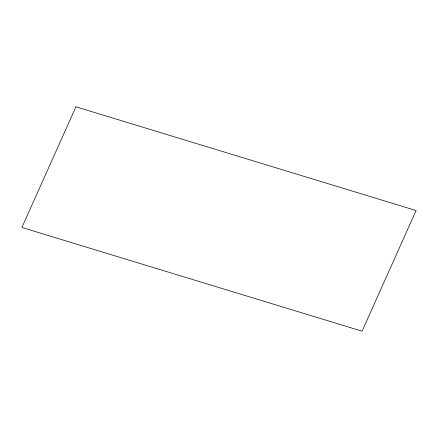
<?xml version="1.0" encoding="UTF-8"?>
<svg xmlns="http://www.w3.org/2000/svg" width="438" height="438" viewBox="0 0 438 438"><rect width="100%" height="100%" fill="white"/><g stroke="black" fill="none" stroke-linecap="round" stroke-linejoin="round"><path stroke-width="0.66" d="M75.927 106.806L21.9 227.47L362.073 331.194L416.1 210.53L75.927 106.806"/></g></svg>
